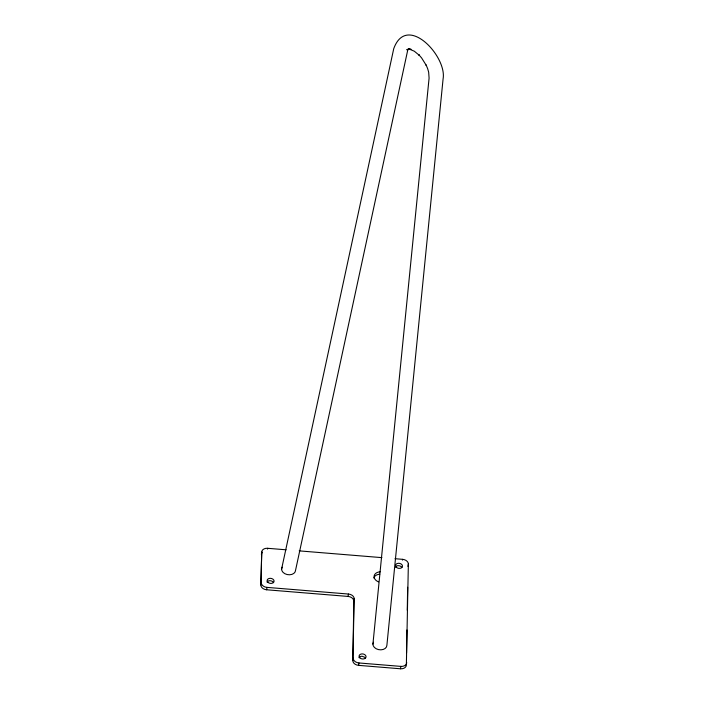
<?xml version="1.0" encoding="UTF-8"?>
<svg xmlns="http://www.w3.org/2000/svg" width="704" height="704" viewBox="0 0 704 704"><rect width="100%" height="100%" fill="white"/><g stroke="black" fill="none" stroke-linecap="round" stroke-linejoin="round"><path stroke-width="1.06" d="M394.988 558.703L402.6 559.328A5.852 4.233 8.8 0 1 408.355 564.054L406.366 665.007A5.852 4.233 8.8 0 1 400.479 668.782L358.591 665.359A5.852 4.233 8.8 0 1 352.845 660.634L353.822 601.163A5.852 4.233 8.8 0 0 348.066 596.438L266.622 589.776A5.852 4.233 8.8 0 1 260.876 585.05L261.747 552.068A5.852 4.233 8.8 0 1 267.634 548.293L286.141 549.806M260.876 585.05L261.747 552.068M352.845 660.634L354.191 598.761A5.852 4.233 8.8 0 0 348.436 594.035L266.992 587.382A5.852 4.233 8.8 0 1 261.246 582.657M406.56 652.969L406.938 629.966M407.264 610.254L407.642 587.259M372.918 644.134L429.088 78.1L428.657 72.151L427.636 68.614L426.131 65.014L426.342 65.481L421.573 57.878L418.889 54.798L419.452 55.44L414.26 51.172L408.945 48.981L411.074 49.271L406.789 49.694L408.883 48.937L407.299 50.072L408.329 49.025M267.511 549.094L267.634 548.293M266.622 589.776L266.992 587.382M348.066 596.438L348.436 594.035M353.822 601.163L354.191 598.761M358.591 665.359L358.961 662.966A5.852 4.233 8.8 0 1 353.214 658.24M402.477 560.129L402.6 559.328M407.977 566.447L408.355 564.054M400.479 668.782L400.849 666.389A5.852 4.233 8.8 0 0 406.736 662.614M281.591 569.078L393.738 48.673C406.71 12.725 447.181 56.452 443.089 78.901L386.892 645.286A7.022 5.078 8.8 0 1 378.462 649.598A7.022 5.078 8.8 0 1 373.49 642.224M407.73 50.116L295.566 570.222A7.022 5.078 8.8 0 1 287.135 574.543A7.022 5.078 8.8 0 1 282.154 567.169M299.2 550.871L381.92 557.638M358.961 662.966L400.849 666.389M378.585 581.874A7.313 5.289 8.8 0 1 374.114 576.048A7.313 5.289 8.8 0 1 380.098 571.824M373.833 578.002A7.313 5.289 8.8 0 1 379.729 574.226M358.961 657.642A3.511 2.534 8.8 0 1 362.234 656.295L364.69 657.246A3.511 2.534 8.8 0 1 365.455 658.178M395.402 567.037A3.511 2.534 8.8 0 1 398.675 565.69A3.511 2.534 8.8 0 1 401.896 567.565M266.992 582.058A3.511 2.534 8.8 0 1 270.266 580.721A3.511 2.534 8.8 0 1 273.486 582.595M261.378 554.462A5.852 4.233 8.8 0 1 262.363 552.218M359.806 657.809A3.511 2.534 8.8 0 0 365.79 657.659A3.511 2.534 8.8 0 0 362.094 653.893A3.511 2.534 8.8 0 0 359.806 657.809M396.238 567.195A3.511 2.534 8.8 0 0 402.23 567.046A3.511 2.534 8.8 0 0 398.534 563.279A3.511 2.534 8.8 0 0 396.238 567.195M267.837 582.226A3.511 2.534 8.8 0 0 273.821 582.076A3.511 2.534 8.8 0 0 270.125 578.31A3.511 2.534 8.8 0 0 267.837 582.226"/></g></svg>
